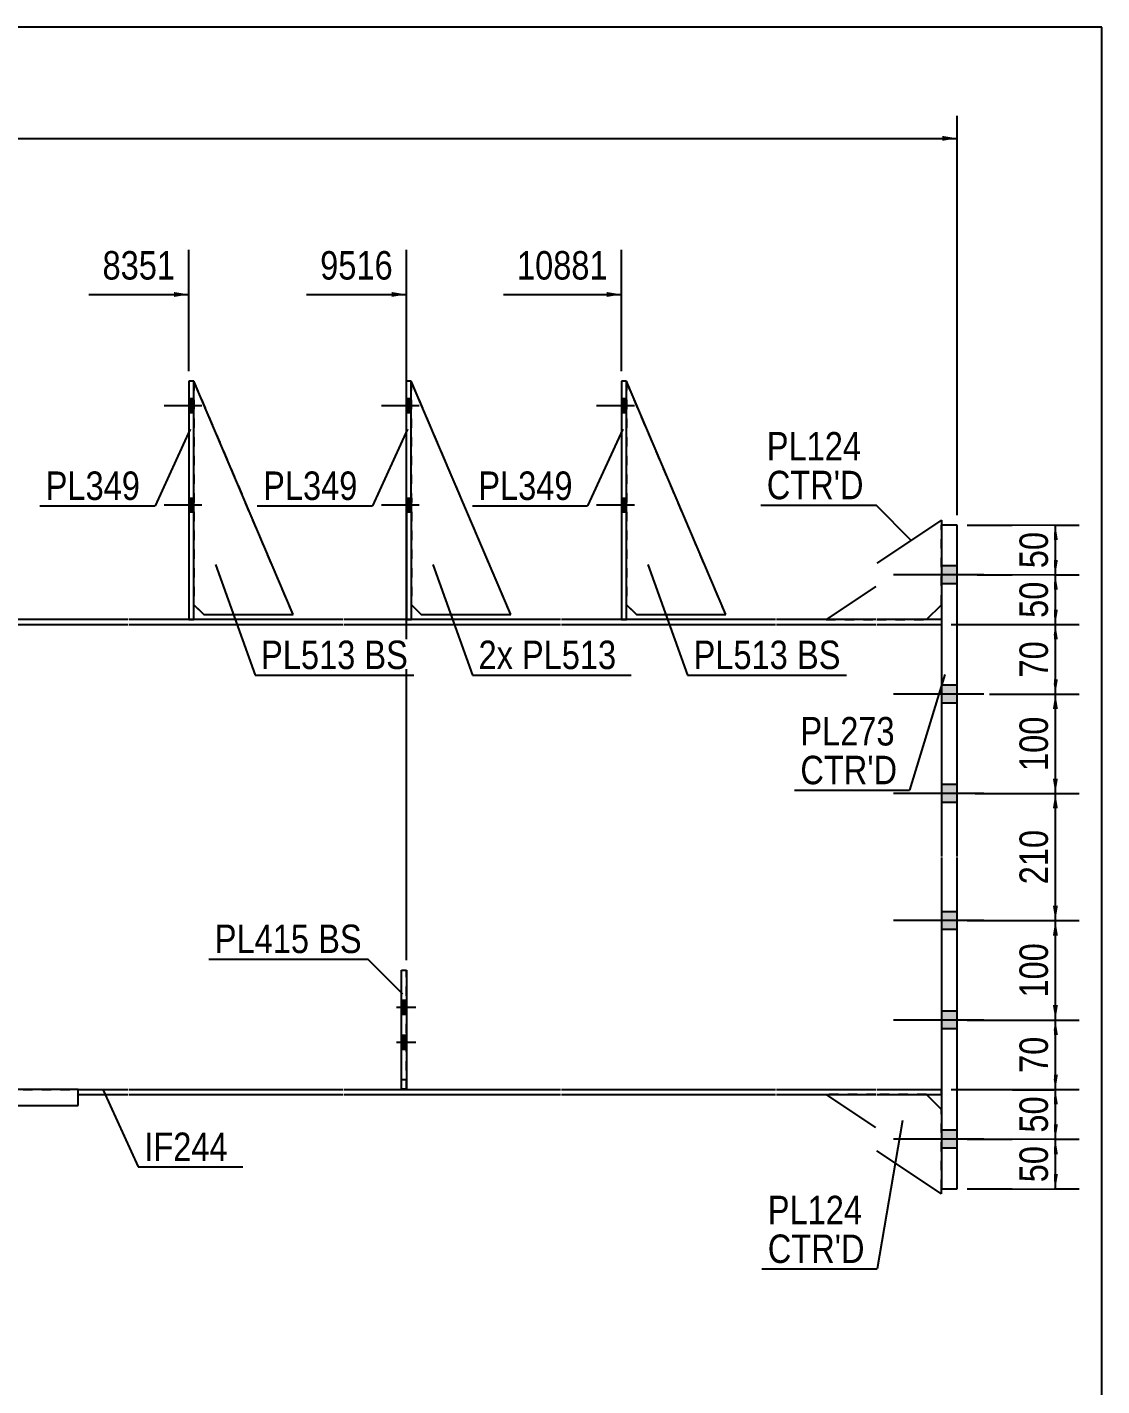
# Model space of a CAD drawing. Header units: millimetres. Extents: x -19 to 383, y -198 to 79.
# Drawn here: x 275 to 383.1, y -57.3 to 79.4 of the extents above; entities that cross this region are included whole.
import ezdxf

# ---------------------------------------------------------------- set-up
doc = ezdxf.new("R2010")
doc.units = ezdxf.units.MM
doc.linetypes.add('DXK_LINE_DOT1', pattern=[1.8814, 0.9407, -0.9407])
doc.linetypes.add('DXK_LINE_DOT2', pattern=[3.9198, 1.9599, -1.9599])
doc.styles.add('Arial Narrow', font='ARIALN.TTF', dxfattribs={"height": 0.2})

# ---------------------------------------------------------------- blocks, each defined once
blk = doc.blocks.new('Unknown-627303214-1210')
at = {"color": 5, "linetype": 'Continuous'}
for p, q in [((383.15, 79.42), (-16.85, 79.42)), ((383.15, -197.58), (383.15, 79.42))]:
    blk.add_line(p, q, dxfattribs=at)
blk = doc.blocks.new('Part-627303214-1604 - 1553')
at = {"color": 2, "linetype": 'Continuous'}
for p, q in [((191.45, 19.3), (191.45, -4.05)), ((191.45, -4.15), (191.45, -27.5))]:
    blk.add_line(p, q, dxfattribs=at)
at = {"color": 7, "linetype": 'DXK_LINE_DOT1'}
for p, q in [((191.45, 19.3), (196.45, 19.3)), ((196.55, 19.3), (206.55, 19.3)), ((206.65, 19.3), (228.44, 19.3)), ((228.54, 19.3), (249.99, 19.3)), ((250.09, 19.3), (285.09, 19.3)), ((285.19, 19.3), (306.75, 19.3)), ((306.85, 19.3), (328.64, 19.3)), ((328.74, 19.3), (350.29, 19.3)), ((350.39, 19.3), (360.39, 19.3)), ((360.49, 19.3), (366.99, 19.3)), ((366.99, 19.3), (366.99, -4.05)), ((366.99, -4.15), (366.99, -27.5)), ((191.45, -27.5), (196.45, -27.5)), ((196.55, -27.5), (206.55, -27.5)), ((206.65, -27.5), (228.44, -27.5)), ((228.54, -27.5), (249.99, -27.5)), ((250.09, -27.5), (285.09, -27.5)), ((285.19, -27.5), (306.75, -27.5)), ((306.85, -27.5), (328.64, -27.5)), ((328.74, -27.5), (350.29, -27.5)), ((350.39, -27.5), (360.39, -27.5)), ((360.49, -27.5), (366.99, -27.5))]:
    blk.add_line(p, q, dxfattribs=at)
blk = doc.blocks.new('Part-627303214-1807 - 1553')
at = {"color": 2, "linetype": 'Continuous'}
for p, q in [((313.63, 43.8), (313.13, 43.8)), ((313.13, 43.8), (313.14, 19.8)), ((313.64, 19.8), (313.63, 43.8)), ((313.14, 19.8), (313.64, 19.8))]:
    blk.add_line(p, q, dxfattribs=at)
blk = doc.blocks.new('Part-627303214-1728 - 1553')
at = {"color": 2, "linetype": 'Continuous'}
for p, q in [((368.59, 29.3), (366.99, 29.3)), ((366.99, 29.3), (366.99, -4.05)), ((368.59, -4.05), (368.59, 29.3)), ((366.99, -4.15), (366.99, -37.5)), ((368.59, -37.5), (368.59, -4.15)), ((366.99, -37.5), (368.59, -37.5))]:
    blk.add_line(p, q, dxfattribs=at)
blk = doc.blocks.new('Bolt-627303214-1973 - 1553')
at = {"color": 3, "linetype": 'DXK_LINE_DOT2'}
for p, q in [((313.15, -18.54), (312.65, -18.54)), ((314.1, -19.24), (310.8, -19.24)), ((313.15, -19.94), (312.65, -19.94)), ((314.1, -22.77), (310.8, -22.77)), ((313.15, -22.07), (312.65, -22.07)), ((313.15, -23.47), (312.65, -23.47))]:
    blk.add_line(p, q, dxfattribs=at)
blk = doc.blocks.new('Part-627303214-1653 - 1553')
at = {"color": 2, "linetype": 'Continuous'}
for p, q in [((280.09, -27.5), (285.09, -27.5)), ((280.09, -28), (285.09, -28)), ((285.19, -27.5), (306.75, -27.5)), ((285.19, -28), (306.75, -28)), ((306.85, -27.5), (328.64, -27.5)), ((306.85, -28), (328.64, -28)), ((328.74, -27.5), (350.29, -27.5)), ((328.74, -28), (350.29, -28)), ((350.39, -27.5), (360.39, -27.5)), ((350.39, -28), (360.39, -28)), ((360.49, -27.5), (366.99, -27.5)), ((360.49, -28), (366.99, -28))]:
    blk.add_line(p, q, dxfattribs=at)
at = {"color": 7, "linetype": 'DXK_LINE_DOT1'}
for p, q in [((280.09, -28), (280.09, -27.5)), ((366.99, -28), (366.99, -27.5))]:
    blk.add_line(p, q, dxfattribs=at)
blk = doc.blocks.new('Part-627303214-1675 - 1553')
at = {"color": 2, "linetype": 'Continuous'}
for p, q in [((201.55, 19.8), (201.55, 19.3)), ((206.55, 19.8), (201.55, 19.8)), ((201.55, 19.3), (206.55, 19.3)), ((212.94, 19.8), (206.65, 19.8)), ((206.65, 19.3), (228.44, 19.3)), ((228.44, 19.8), (213.44, 19.8)), ((234.49, 19.8), (228.54, 19.8)), ((228.54, 19.3), (249.99, 19.3)), ((249.99, 19.8), (234.99, 19.8)), ((285.09, 19.8), (250.09, 19.8)), ((250.09, 19.3), (285.09, 19.3)), ((291.25, 19.8), (285.19, 19.8)), ((285.19, 19.3), (306.75, 19.3)), ((306.75, 19.8), (291.75, 19.8)), ((313.14, 19.8), (306.85, 19.8)), ((306.85, 19.3), (328.64, 19.3)), ((328.64, 19.8), (313.64, 19.8)), ((334.79, 19.8), (328.74, 19.8)), ((328.74, 19.3), (350.29, 19.3)), ((350.29, 19.8), (335.29, 19.8)), ((360.39, 19.8), (350.39, 19.8)), ((350.39, 19.3), (360.39, 19.3)), ((366.99, 19.8), (360.49, 19.8)), ((360.49, 19.3), (366.99, 19.3))]:
    blk.add_line(p, q, dxfattribs=at)
at = {"color": 7, "linetype": 'DXK_LINE_DOT1'}
for p, q in [((213.44, 19.8), (212.94, 19.8)), ((234.99, 19.8), (234.49, 19.8)), ((291.75, 19.8), (291.25, 19.8)), ((313.64, 19.8), (313.14, 19.8)), ((335.29, 19.8), (334.79, 19.8)), ((366.99, 19.8), (366.99, 19.3))]:
    blk.add_line(p, q, dxfattribs=at)
blk = doc.blocks.new('Part-627303214-1851 - 1553')
at = {"color": 2, "linetype": 'Continuous'}
for p, q in [((312.65, -27.47), (312.64, -15.47)), ((312.64, -15.47), (313.14, -15.47)), ((313.14, -15.47), (313.15, -27.47)), ((313.15, -27.47), (312.65, -27.47))]:
    blk.add_line(p, q, dxfattribs=at)
blk = doc.blocks.new('Part-627303214-1757 - 1553')
at = {"color": 2, "linetype": 'Continuous'}
for p, q in [((366.99, 29.8), (360.49, 25.47)), ((366.99, 29.8), (366.99, 29.3)), ((360.39, 23.13), (355.39, 19.8)), ((365.49, 19.8), (366.99, 21.3))]:
    blk.add_line(p, q, dxfattribs=at)
at = {"color": 7, "linetype": 'DXK_LINE_DOT1'}
for p, q in [((366.99, 21.3), (366.99, 29.3)), ((355.39, 19.8), (360.39, 19.8)), ((360.49, 19.8), (365.49, 19.8))]:
    blk.add_line(p, q, dxfattribs=at)
blk = doc.blocks.new('Part-627303214-1829 - 1553')
at = {"color": 7, "linetype": 'DXK_LINE_DOT1'}
for p, q in [((312.65, -27.47), (312.64, -15.47)), ((312.64, -15.47), (313.14, -15.47)), ((313.15, -27.47), (313.14, -15.47)), ((312.65, -26.47), (313.15, -26.47)), ((313.15, -27.47), (312.65, -27.47))]:
    blk.add_line(p, q, dxfattribs=at)
blk = doc.blocks.new('Part-627303214-1762 - 1553')
at = {"color": 2, "linetype": 'Continuous'}
for p, q in [((360.39, -31.33), (355.39, -28)), ((366.99, -29.5), (365.49, -28)), ((366.99, -38), (360.49, -33.67)), ((366.99, -38), (366.99, -37.5))]:
    blk.add_line(p, q, dxfattribs=at)
at = {"color": 7, "linetype": 'DXK_LINE_DOT1'}
for p, q in [((360.39, -28), (355.39, -28)), ((365.49, -28), (360.49, -28)), ((366.99, -37.5), (366.99, -29.5))]:
    blk.add_line(p, q, dxfattribs=at)
blk = doc.blocks.new('Part-627303214-1925 - 1553')
at = {"color": 2, "linetype": 'Continuous'}
for p, q in [((280.09, -27.5), (255.09, -27.5)), ((255.09, -27.5), (255.09, -29.1)), ((280.09, -29.1), (280.09, -27.5)), ((255.09, -29.1), (280.09, -29.1))]:
    blk.add_line(p, q, dxfattribs=at)
blk = doc.blocks.new('Part-627303214-1797 - 1553')
at = {"color": 2, "linetype": 'Continuous'}
for p, q in [((291.74, 43.8), (291.24, 43.8)), ((291.24, 43.8), (291.25, 19.8)), ((291.75, 19.8), (291.74, 43.8)), ((291.25, 19.8), (291.75, 19.8))]:
    blk.add_line(p, q, dxfattribs=at)
blk = doc.blocks.new('Part-627303214-1802 - 1553')
at = {"color": 2, "linetype": 'Continuous'}
for p, q in [((335.29, 43.8), (334.79, 43.8)), ((334.79, 43.8), (334.79, 19.8)), ((335.29, 19.8), (335.29, 43.8)), ((334.79, 19.8), (335.29, 19.8))]:
    blk.add_line(p, q, dxfattribs=at)
blk = doc.blocks.new('Bolt-627303214-1965 - 1553')
at = {"linetype": 'Continuous'}
for points in [[(366.99, 25.2), (366.99, 23.4), (368.59, 23.4), (368.59, 25.2)], [(366.99, 25.2), (366.99, 23.4), (368.59, 23.4), (368.59, 25.2)], [(366.99, 13.2), (366.99, 11.4), (368.59, 11.4), (368.59, 13.2)], [(366.99, 13.2), (366.99, 11.4), (368.59, 11.4), (368.59, 13.2)], [(366.99, 3.2), (366.99, 1.4), (368.59, 1.4), (368.59, 3.2)], [(366.99, 3.2), (366.99, 1.4), (368.59, 1.4), (368.59, 3.2)], [(366.99, -9.6), (366.99, -11.4), (368.59, -11.4), (368.59, -9.6)], [(366.99, -9.6), (366.99, -11.4), (368.59, -11.4), (368.59, -9.6)], [(366.99, -19.6), (366.99, -21.4), (368.59, -21.4), (368.59, -19.6)], [(366.99, -19.6), (366.99, -21.4), (368.59, -21.4), (368.59, -19.6)], [(366.99, -31.6), (366.99, -33.4), (368.59, -33.4), (368.59, -31.6)], [(366.99, -31.6), (366.99, -33.4), (368.59, -33.4), (368.59, -31.6)]]:
    blk.add_hatch(color=3, dxfattribs=at).paths.add_polyline_path(points)
at = {"color": 3, "linetype": 'Continuous'}
for p, q in [((368.59, 25.2), (366.99, 25.2)), ((368.59, 25.2), (366.99, 25.2)), ((371.27, 24.3), (362.19, 24.3)), ((371.27, 24.3), (362.19, 24.3)), ((368.59, 23.4), (366.99, 23.4)), ((368.59, 23.4), (366.99, 23.4)), ((368.59, 13.2), (366.99, 13.2)), ((368.59, 13.2), (366.99, 13.2)), ((371.27, 12.3), (362.19, 12.3)), ((371.27, 12.3), (362.19, 12.3)), ((368.59, 11.4), (366.99, 11.4)), ((368.59, 11.4), (366.99, 11.4)), ((368.59, 3.2), (366.99, 3.2)), ((368.59, 3.2), (366.99, 3.2)), ((371.27, 2.3), (362.19, 2.3)), ((371.27, 2.3), (362.19, 2.3)), ((368.59, 1.4), (366.99, 1.4)), ((368.59, 1.4), (366.99, 1.4)), ((371.27, -10.5), (362.19, -10.5)), ((371.27, -10.5), (362.19, -10.5)), ((368.59, -9.6), (366.99, -9.6)), ((368.59, -9.6), (366.99, -9.6)), ((368.59, -11.4), (366.99, -11.4)), ((368.59, -11.4), (366.99, -11.4)), ((371.27, -20.5), (362.19, -20.5)), ((371.27, -20.5), (362.19, -20.5)), ((368.59, -19.6), (366.99, -19.6)), ((368.59, -19.6), (366.99, -19.6)), ((368.59, -21.4), (366.99, -21.4)), ((368.59, -21.4), (366.99, -21.4)), ((371.27, -32.5), (362.19, -32.5)), ((371.27, -32.5), (362.19, -32.5)), ((368.59, -31.6), (366.99, -31.6)), ((368.59, -31.6), (366.99, -31.6)), ((368.59, -33.4), (366.99, -33.4)), ((368.59, -33.4), (366.99, -33.4))]:
    blk.add_line(p, q, dxfattribs=at)
blk = doc.blocks.new('Bolt-627303214-1970 - 1553')
at = {"linetype": 'Continuous'}
for points in [[(291.74, 40.6), (291.74, 42), (291.24, 42), (291.24, 40.6)], [(291.74, 40.6), (291.74, 42), (291.24, 42), (291.24, 40.6)], [(291.74, 40.6), (291.74, 42), (291.24, 42), (291.24, 40.6)], [(291.74, 30.6), (291.74, 32), (291.24, 32), (291.24, 30.6)], [(291.74, 30.6), (291.74, 32), (291.24, 32), (291.24, 30.6)], [(291.74, 30.6), (291.74, 32), (291.24, 32), (291.24, 30.6)]]:
    blk.add_hatch(color=3, dxfattribs=at).paths.add_polyline_path(points)
at = {"color": 3, "linetype": 'Continuous'}
for p, q in [((292.54, 41.3), (288.74, 41.3)), ((292.54, 41.3), (288.74, 41.3)), ((292.54, 41.3), (288.74, 41.3)), ((291.74, 42), (291.24, 42)), ((291.74, 42), (291.24, 42)), ((291.74, 42), (291.24, 42)), ((291.74, 40.6), (291.24, 40.6)), ((291.74, 40.6), (291.24, 40.6)), ((291.74, 40.6), (291.24, 40.6)), ((291.74, 32), (291.24, 32)), ((291.74, 32), (291.24, 32)), ((291.74, 32), (291.24, 32)), ((292.54, 31.3), (288.74, 31.3)), ((292.54, 31.3), (288.74, 31.3)), ((292.54, 31.3), (288.74, 31.3)), ((291.74, 30.6), (291.24, 30.6)), ((291.74, 30.6), (291.24, 30.6)), ((291.74, 30.6), (291.24, 30.6))]:
    blk.add_line(p, q, dxfattribs=at)
blk = doc.blocks.new('Bolt-627303214-1971 - 1553')
at = {"linetype": 'Continuous'}
for points in [[(335.29, 40.6), (335.29, 42), (334.79, 42), (334.79, 40.6)], [(335.29, 40.6), (335.29, 42), (334.79, 42), (334.79, 40.6)], [(335.29, 40.6), (335.29, 42), (334.79, 42), (334.79, 40.6)], [(335.29, 30.6), (335.29, 32), (334.79, 32), (334.79, 30.6)], [(335.29, 30.6), (335.29, 32), (334.79, 32), (334.79, 30.6)], [(335.29, 30.6), (335.29, 32), (334.79, 32), (334.79, 30.6)]]:
    blk.add_hatch(color=3, dxfattribs=at).paths.add_polyline_path(points)
at = {"color": 3, "linetype": 'Continuous'}
for p, q in [((336.09, 41.3), (332.29, 41.3)), ((336.09, 41.3), (332.29, 41.3)), ((336.09, 41.3), (332.29, 41.3)), ((335.29, 42), (334.79, 42)), ((335.29, 42), (334.79, 42)), ((335.29, 42), (334.79, 42)), ((335.29, 40.6), (334.79, 40.6)), ((335.29, 40.6), (334.79, 40.6)), ((335.29, 40.6), (334.79, 40.6)), ((335.29, 32), (334.79, 32)), ((335.29, 32), (334.79, 32)), ((335.29, 32), (334.79, 32)), ((336.09, 31.3), (332.29, 31.3)), ((336.09, 31.3), (332.29, 31.3)), ((336.09, 31.3), (332.29, 31.3)), ((335.29, 30.6), (334.79, 30.6)), ((335.29, 30.6), (334.79, 30.6)), ((335.29, 30.6), (334.79, 30.6))]:
    blk.add_line(p, q, dxfattribs=at)
blk = doc.blocks.new('Bolt-627303214-1972 - 1553')
at = {"linetype": 'Continuous'}
for points in [[(313.63, 40.6), (313.63, 42), (313.13, 42), (313.13, 40.6)], [(313.63, 40.6), (313.63, 42), (313.13, 42), (313.13, 40.6)], [(313.63, 40.6), (313.63, 42), (313.13, 42), (313.13, 40.6)], [(313.64, 30.6), (313.64, 32), (313.14, 32), (313.14, 30.6)], [(313.64, 30.6), (313.64, 32), (313.14, 32), (313.14, 30.6)], [(313.64, 30.6), (313.64, 32), (313.14, 32), (313.14, 30.6)]]:
    blk.add_hatch(color=3, dxfattribs=at).paths.add_polyline_path(points)
at = {"color": 3, "linetype": 'Continuous'}
for p, q in [((314.43, 41.3), (310.63, 41.3)), ((314.43, 41.3), (310.63, 41.3)), ((314.43, 41.3), (310.63, 41.3)), ((313.63, 42), (313.13, 42)), ((313.63, 42), (313.13, 42)), ((313.63, 42), (313.13, 42)), ((313.63, 40.6), (313.13, 40.6)), ((313.63, 40.6), (313.13, 40.6)), ((313.63, 40.6), (313.13, 40.6)), ((313.64, 32), (313.14, 32)), ((313.64, 32), (313.14, 32)), ((313.64, 32), (313.14, 32)), ((314.44, 31.3), (310.64, 31.3)), ((314.44, 31.3), (310.64, 31.3)), ((314.44, 31.3), (310.64, 31.3)), ((313.64, 30.6), (313.14, 30.6)), ((313.64, 30.6), (313.14, 30.6)), ((313.64, 30.6), (313.14, 30.6))]:
    blk.add_line(p, q, dxfattribs=at)
blk = doc.blocks.new('Bolt-627303214-1974 - 1553')
at = {"linetype": 'Continuous'}
for points in [[(313.15, -19.94), (313.15, -18.54), (312.65, -18.54), (312.65, -19.94)], [(313.15, -23.47), (313.15, -22.07), (312.65, -22.07), (312.65, -23.47)]]:
    blk.add_hatch(color=3, dxfattribs=at).paths.add_polyline_path(points)
at = {"color": 3, "linetype": 'Continuous'}
for p, q in [((313.15, -18.54), (312.65, -18.54)), ((313.95, -19.24), (312.65, -19.24)), ((313.15, -19.94), (312.65, -19.94)), ((313.15, -22.07), (312.65, -22.07)), ((313.95, -22.77), (312.65, -22.77)), ((313.15, -23.47), (312.65, -23.47))]:
    blk.add_line(p, q, dxfattribs=at)
blk = doc.blocks.new('Part-627303214-2614 - 1553')
at = {"color": 7, "linetype": 'DXK_LINE_DOT1'}
for p, q in [((313.63, 43.8), (313.64, 21.3)), ((323.64, 20.3), (313.63, 43.8)), ((313.64, 21.3), (314.64, 20.3)), ((314.64, 20.3), (323.64, 20.3))]:
    blk.add_line(p, q, dxfattribs=at)
blk = doc.blocks.new('Part-627303214-2617 - 1553')
at = {"color": 7, "linetype": 'DXK_LINE_DOT1'}
for p, q in [((335.29, 43.8), (335.29, 21.3)), ((345.29, 20.3), (335.29, 43.8)), ((335.29, 21.3), (336.29, 20.3)), ((336.29, 20.3), (345.29, 20.3))]:
    blk.add_line(p, q, dxfattribs=at)
blk = doc.blocks.new('Part-627303214-2618 - 1553')
at = {"color": 7, "linetype": 'DXK_LINE_DOT1'}
for p, q in [((291.74, 43.8), (291.74, 21.3)), ((301.75, 20.3), (291.74, 43.8)), ((291.74, 21.3), (292.75, 20.3)), ((292.75, 20.3), (301.75, 20.3))]:
    blk.add_line(p, q, dxfattribs=at)
blk = doc.blocks.new('Part-627303214-2623 - 1553')
at = {"color": 2, "linetype": 'Continuous'}
for p, q in [((323.64, 20.3), (313.63, 43.8)), ((313.64, 21.3), (314.64, 20.3)), ((314.64, 20.3), (323.64, 20.3))]:
    blk.add_line(p, q, dxfattribs=at)
at = {"color": 7, "linetype": 'DXK_LINE_DOT1'}
blk.add_line((313.64, 21.3), (313.64, 21.3), dxfattribs=at)
blk = doc.blocks.new('Part-627303214-2625 - 1553')
at = {"color": 2, "linetype": 'Continuous'}
for p, q in [((345.29, 20.3), (335.29, 43.8)), ((335.29, 21.3), (336.29, 20.3)), ((336.29, 20.3), (345.29, 20.3))]:
    blk.add_line(p, q, dxfattribs=at)
blk = doc.blocks.new('Part-627303214-2626 - 1553')
at = {"color": 2, "linetype": 'Continuous'}
for p, q in [((301.75, 20.3), (291.74, 43.8)), ((291.74, 21.3), (292.75, 20.3)), ((292.75, 20.3), (301.75, 20.3))]:
    blk.add_line(p, q, dxfattribs=at)
blk = doc.blocks.new('StraightDimension-627303214-6238 - 1553')
at = {"linetype": 'Continuous'}
for points in [[(378.22, -29), (378.47, -27.5), (378.72, -29)], [(378.72, -31), (378.47, -32.5), (378.22, -31)]]:
    blk.add_hatch(color=7, dxfattribs=at).paths.add_polyline_path(points)
at = {"color": 7, "linetype": 'Continuous'}
for p, q in [((367.99, -27.5), (380.87, -27.5)), ((378.47, -32.5), (378.47, -27.5)), ((369.59, -32.5), (380.87, -32.5))]:
    blk.add_line(p, q, dxfattribs=at)
at = {"color": 0}
blk.add_wipeout([(378.32, -27.57), (374.12, -27.57), (374.12, -32.43), (378.32, -32.43)], dxfattribs=at)
at = {"color": 3, "style": 'Arial Narrow'}
blk.add_text('50', height=2.863, rotation=90.0002, dxfattribs=at).set_placement((377.72, -31.83))
blk = doc.blocks.new('StraightDimension-627303214-11070 - 1553')
at = {"linetype": 'Continuous'}
blk.add_hatch(color=7, dxfattribs=at).paths.add_polyline_path([(289.74, 52.77), (291.24, 52.52), (289.74, 52.27)])
at = {"color": 7, "linetype": 'Continuous'}
for p, q in [((291.24, 44.8), (291.24, 57.02)), ((281.18, 52.52), (291.24, 52.52))]:
    blk.add_line(p, q, dxfattribs=at)
at = {"color": 0}
blk.add_wipeout([(290.47, 53.42), (290.47, 57.62), (281.95, 57.62), (281.95, 53.42)], dxfattribs=at)
at = {"color": 3, "style": 'Arial Narrow'}
blk.add_text('8351', height=2.863, dxfattribs=at).set_placement((282.55, 54.02))
blk = doc.blocks.new('StraightDimension-627303214-2237 - 1553')
at = {"linetype": 'Continuous'}
blk.add_hatch(color=7, dxfattribs=at).paths.add_polyline_path([(367.09, 68.48), (368.59, 68.23), (367.09, 67.98)])
at = {"color": 7, "linetype": 'Continuous'}
for p, q in [((368.59, 30.3), (368.59, 70.48)), ((-1.6, 68.23), (368.59, 68.23))]:
    blk.add_line(p, q, dxfattribs=at)
blk = doc.blocks.new('StraightDimension-627303214-6231 - 1553')
at = {"linetype": 'Continuous'}
for points in [[(378.22, 27.8), (378.47, 29.3), (378.72, 27.8)], [(378.72, 25.8), (378.47, 24.3), (378.22, 25.8)]]:
    blk.add_hatch(color=7, dxfattribs=at).paths.add_polyline_path(points)
at = {"color": 7, "linetype": 'Continuous'}
for p, q in [((369.59, 29.3), (380.87, 29.3)), ((378.47, 24.3), (378.47, 29.3)), ((370.58, 24.3), (380.87, 24.3))]:
    blk.add_line(p, q, dxfattribs=at)
at = {"color": 0}
blk.add_wipeout([(378.32, 29.23), (374.12, 29.23), (374.12, 24.37), (378.32, 24.37)], dxfattribs=at)
at = {"color": 3, "style": 'Arial Narrow'}
blk.add_text('50', height=2.863, rotation=90.0002, dxfattribs=at).set_placement((377.72, 24.97))
blk = doc.blocks.new('StraightDimension-627303214-6232 - 1553')
at = {"linetype": 'Continuous'}
for points in [[(378.22, 22.8), (378.47, 24.3), (378.72, 22.8)], [(378.72, 20.8), (378.47, 19.3), (378.22, 20.8)]]:
    blk.add_hatch(color=7, dxfattribs=at).paths.add_polyline_path(points)
at = {"color": 7, "linetype": 'Continuous'}
for p, q in [((370.58, 24.3), (380.87, 24.3)), ((378.47, 19.3), (378.47, 24.3)), ((367.99, 19.3), (380.87, 19.3))]:
    blk.add_line(p, q, dxfattribs=at)
at = {"color": 0}
blk.add_wipeout([(378.32, 24.23), (374.12, 24.23), (374.12, 19.37), (378.32, 19.37)], dxfattribs=at)
at = {"color": 3, "style": 'Arial Narrow'}
blk.add_text('50', height=2.863, rotation=90.0002, dxfattribs=at).set_placement((377.72, 19.97))
blk = doc.blocks.new('StraightDimension-627303214-6233 - 1553')
at = {"linetype": 'Continuous'}
for points in [[(378.22, 17.8), (378.47, 19.3), (378.72, 17.8)], [(378.72, 13.8), (378.47, 12.3), (378.22, 13.8)]]:
    blk.add_hatch(color=7, dxfattribs=at).paths.add_polyline_path(points)
at = {"color": 7, "linetype": 'Continuous'}
for p, q in [((367.99, 19.3), (380.87, 19.3)), ((378.47, 12.3), (378.47, 19.3)), ((371.83, 12.3), (380.87, 12.3))]:
    blk.add_line(p, q, dxfattribs=at)
at = {"color": 0}
blk.add_wipeout([(378.32, 18.23), (374.12, 18.23), (374.12, 13.37), (378.32, 13.37)], dxfattribs=at)
at = {"color": 3, "style": 'Arial Narrow'}
blk.add_text('70', height=2.863, rotation=90.0002, dxfattribs=at).set_placement((377.72, 13.97))
blk = doc.blocks.new('StraightDimension-627303214-6234 - 1553')
at = {"linetype": 'Continuous'}
for points in [[(378.22, 10.8), (378.47, 12.3), (378.72, 10.8)], [(378.72, 3.8), (378.47, 2.3), (378.22, 3.8)]]:
    blk.add_hatch(color=7, dxfattribs=at).paths.add_polyline_path(points)
at = {"color": 7, "linetype": 'Continuous'}
for p, q in [((371.83, 12.3), (380.87, 12.3)), ((378.47, 2.3), (378.47, 12.3)), ((370.38, 2.3), (380.87, 2.3))]:
    blk.add_line(p, q, dxfattribs=at)
at = {"color": 0}
blk.add_wipeout([(378.32, 10.64), (374.12, 10.64), (374.12, 3.96), (378.32, 3.96)], dxfattribs=at)
at = {"color": 3, "style": 'Arial Narrow'}
blk.add_text('100', height=2.863, rotation=90.0002, dxfattribs=at).set_placement((377.72, 4.56))
blk = doc.blocks.new('StraightDimension-627303214-6235 - 1553')
at = {"linetype": 'Continuous'}
for points in [[(378.22, 0.8), (378.47, 2.3), (378.72, 0.8)], [(378.72, -9), (378.47, -10.5), (378.22, -9)]]:
    blk.add_hatch(color=7, dxfattribs=at).paths.add_polyline_path(points)
at = {"color": 7, "linetype": 'Continuous'}
for p, q in [((370.38, 2.3), (380.87, 2.3)), ((378.47, -10.5), (378.47, 2.3)), ((369.59, -10.5), (380.87, -10.5))]:
    blk.add_line(p, q, dxfattribs=at)
at = {"color": 0}
blk.add_wipeout([(378.32, -0.76), (374.12, -0.76), (374.12, -7.44), (378.32, -7.44)], dxfattribs=at)
at = {"color": 3, "style": 'Arial Narrow'}
blk.add_text('210', height=2.863, rotation=90.0002, dxfattribs=at).set_placement((377.72, -6.84))
blk = doc.blocks.new('StraightDimension-627303214-6236 - 1553')
at = {"linetype": 'Continuous'}
for points in [[(378.22, -12), (378.47, -10.5), (378.72, -12)], [(378.72, -19), (378.47, -20.5), (378.22, -19)]]:
    blk.add_hatch(color=7, dxfattribs=at).paths.add_polyline_path(points)
at = {"color": 7, "linetype": 'Continuous'}
for p, q in [((369.59, -10.5), (380.87, -10.5)), ((378.47, -20.5), (378.47, -10.5)), ((369.59, -20.5), (380.87, -20.5))]:
    blk.add_line(p, q, dxfattribs=at)
at = {"color": 0}
blk.add_wipeout([(378.32, -12.16), (374.12, -12.16), (374.12, -18.84), (378.32, -18.84)], dxfattribs=at)
at = {"color": 3, "style": 'Arial Narrow'}
blk.add_text('100', height=2.863, rotation=90.0002, dxfattribs=at).set_placement((377.72, -18.24))
blk = doc.blocks.new('StraightDimension-627303214-6237 - 1553')
at = {"linetype": 'Continuous'}
for points in [[(378.22, -22), (378.47, -20.5), (378.72, -22)], [(378.72, -26), (378.47, -27.5), (378.22, -26)]]:
    blk.add_hatch(color=7, dxfattribs=at).paths.add_polyline_path(points)
at = {"color": 7, "linetype": 'Continuous'}
for p, q in [((369.59, -20.5), (380.87, -20.5)), ((378.47, -27.5), (378.47, -20.5)), ((367.99, -27.5), (380.87, -27.5))]:
    blk.add_line(p, q, dxfattribs=at)
at = {"color": 0}
blk.add_wipeout([(378.32, -21.57), (374.12, -21.57), (374.12, -26.43), (378.32, -26.43)], dxfattribs=at)
at = {"color": 3, "style": 'Arial Narrow'}
blk.add_text('70', height=2.863, rotation=90.0002, dxfattribs=at).set_placement((377.72, -25.83))
blk = doc.blocks.new('StraightDimension-627303214-6239 - 1553')
at = {"linetype": 'Continuous'}
for points in [[(378.22, -34), (378.47, -32.5), (378.72, -34)], [(378.72, -36), (378.47, -37.5), (378.22, -36)]]:
    blk.add_hatch(color=7, dxfattribs=at).paths.add_polyline_path(points)
at = {"color": 7, "linetype": 'Continuous'}
for p, q in [((369.59, -32.5), (380.87, -32.5)), ((378.47, -37.5), (378.47, -32.5)), ((369.59, -37.5), (380.87, -37.5))]:
    blk.add_line(p, q, dxfattribs=at)
at = {"color": 0}
blk.add_wipeout([(378.32, -32.57), (374.12, -32.57), (374.12, -37.43), (378.32, -37.43)], dxfattribs=at)
at = {"color": 3, "style": 'Arial Narrow'}
blk.add_text('50', height=2.863, rotation=90.0002, dxfattribs=at).set_placement((377.72, -36.83))
blk = doc.blocks.new('StraightDimension-627303214-11068 - 1553')
at = {"linetype": 'Continuous'}
blk.add_hatch(color=7, dxfattribs=at).paths.add_polyline_path([(333.29, 52.77), (334.79, 52.52), (333.29, 52.27)])
at = {"color": 7, "linetype": 'Continuous'}
for p, q in [((334.79, 44.8), (334.79, 57.02)), ((322.9, 52.52), (334.79, 52.52))]:
    blk.add_line(p, q, dxfattribs=at)
at = {"color": 0}
blk.add_wipeout([(334.01, 53.42), (334.01, 57.62), (323.67, 57.62), (323.67, 53.42)], dxfattribs=at)
at = {"color": 3, "style": 'Arial Narrow'}
blk.add_text('10881', height=2.863, dxfattribs=at).set_placement((324.27, 54.02))
blk = doc.blocks.new('StraightDimension-627303214-11069 - 1553')
at = {"linetype": 'Continuous'}
blk.add_hatch(color=7, dxfattribs=at).paths.add_polyline_path([(311.64, 52.77), (313.14, 52.52), (311.64, 52.27)])
at = {"color": 7, "linetype": 'Continuous'}
for p, q in [((313.14, -14.47), (313.14, 57.02)), ((303.08, 52.52), (313.14, 52.52))]:
    blk.add_line(p, q, dxfattribs=at)
at = {"color": 0}
blk.add_wipeout([(312.37, 53.42), (312.37, 57.62), (303.86, 57.62), (303.86, 53.42)], dxfattribs=at)
at = {"color": 3, "style": 'Arial Narrow'}
blk.add_text('9516', height=2.863, dxfattribs=at).set_placement((304.46, 54.02))
blk = doc.blocks.new('MarkSet-627303214-2911 - 1553')
at = {"color": 0}
for points in [[(323.87, 14.82), (323.87, 17.82), (320.4, 17.82), (320.4, 14.82)], [(334.27, 14.82), (334.27, 17.82), (324.77, 17.82), (324.77, 14.82)]]:
    blk.add_wipeout(points, dxfattribs=at)
for points in [[(323.87, 14.82), (323.87, 17.82), (320.4, 17.82), (320.4, 14.82)], [(334.27, 14.82), (334.27, 17.82), (324.77, 17.82), (324.77, 14.82)]]:
    blk.add_wipeout(points, dxfattribs=at)
at = {"color": 7, "linetype": 'Continuous'}
for p, q in [((315.8, 25.35), (319.8, 14.22)), ((319.8, 14.22), (335.77, 14.22))]:
    blk.add_line(p, q, dxfattribs=at)
at = {"color": 3, "style": 'Arial Narrow'}
for s, p in [('2x', (320.4, 14.82)), ('PL513', (324.77, 14.82))]:
    blk.add_text(s, height=2.863, dxfattribs=at).set_placement(p)
blk = doc.blocks.new('Mark-627303214-1649 - 1553')
at = {"color": 0}
blk.add_wipeout([(295.16, -34.69), (295.16, -31.69), (286.75, -31.69), (286.75, -34.69)], dxfattribs=at)
blk.add_wipeout([(295.16, -34.69), (295.16, -31.69), (286.75, -31.69), (286.75, -34.69)], dxfattribs=at)
at = {"color": 7, "linetype": 'Continuous'}
for p, q in [((282.62, -27.55), (286.15, -35.29)), ((286.15, -35.29), (296.66, -35.29))]:
    blk.add_line(p, q, dxfattribs=at)
at = {"color": 3, "style": 'Arial Narrow'}
blk.add_text('IF244', height=2.863, dxfattribs=at).set_placement((286.75, -34.69))
blk = doc.blocks.new('Mark-627303214-1724 - 1553')
at = {"color": 7, "linetype": 'Continuous'}
blk.add_line((367.34, 14.27), (363.8, 2.63), dxfattribs=at)
at = {"color": 0}
for points in [[(362.3, 7.13), (362.3, 10.13), (352.8, 10.13), (352.8, 7.13)], [(362.56, 3.23), (362.56, 6.23), (352.8, 6.23), (352.8, 3.23)]]:
    blk.add_wipeout(points, dxfattribs=at)
for points in [[(362.3, 7.13), (362.3, 10.13), (352.8, 10.13), (352.8, 7.13)], [(362.56, 3.23), (362.56, 6.23), (352.8, 6.23), (352.8, 3.23)]]:
    blk.add_wipeout(points, dxfattribs=at)
at = {"color": 7, "linetype": 'Continuous'}
blk.add_line((352.2, 2.63), (363.8, 2.63), dxfattribs=at)
at = {"color": 3, "style": 'Arial Narrow'}
blk.add_text('PL273', height=2.863, dxfattribs=at).set_placement((352.8, 7.13))
at = {"color": 1, "style": 'Arial Narrow'}
blk.add_text("CTR'D", height=2.863, dxfattribs=at).set_placement((352.8, 3.23))
blk = doc.blocks.new('Mark-627303214-1753 - 1553')
at = {"color": 7, "linetype": 'Continuous'}
blk.add_line((363.96, 27.77), (360.43, 31.31), dxfattribs=at)
at = {"color": 0}
for points in [[(358.93, 35.81), (358.93, 38.81), (349.42, 38.81), (349.42, 35.81)], [(359.18, 31.91), (359.18, 34.91), (349.42, 34.91), (349.42, 31.91)]]:
    blk.add_wipeout(points, dxfattribs=at)
for points in [[(358.93, 35.81), (358.93, 38.81), (349.42, 38.81), (349.42, 35.81)], [(359.18, 31.91), (359.18, 34.91), (349.42, 34.91), (349.42, 31.91)]]:
    blk.add_wipeout(points, dxfattribs=at)
at = {"color": 7, "linetype": 'Continuous'}
blk.add_line((348.82, 31.31), (360.43, 31.31), dxfattribs=at)
at = {"color": 3, "style": 'Arial Narrow'}
blk.add_text('PL124', height=2.863, dxfattribs=at).set_placement((349.42, 35.81))
at = {"color": 1, "style": 'Arial Narrow'}
blk.add_text("CTR'D", height=2.863, dxfattribs=at).set_placement((349.42, 31.91))
blk = doc.blocks.new('Mark-627303214-1758 - 1553')
at = {"color": 7, "linetype": 'Continuous'}
blk.add_line((363.08, -30.62), (360.53, -45.55), dxfattribs=at)
at = {"color": 0}
for points in [[(359.03, -41.05), (359.03, -38.05), (349.52, -38.05), (349.52, -41.05)], [(359.28, -44.95), (359.28, -41.95), (349.52, -41.95), (349.52, -44.95)]]:
    blk.add_wipeout(points, dxfattribs=at)
for points in [[(359.03, -41.05), (359.03, -38.05), (349.52, -38.05), (349.52, -41.05)], [(359.28, -44.95), (359.28, -41.95), (349.52, -41.95), (349.52, -44.95)]]:
    blk.add_wipeout(points, dxfattribs=at)
at = {"color": 7, "linetype": 'Continuous'}
blk.add_line((348.92, -45.55), (360.53, -45.55), dxfattribs=at)
at = {"color": 3, "style": 'Arial Narrow'}
blk.add_text('PL124', height=2.863, dxfattribs=at).set_placement((349.52, -41.05))
at = {"color": 1, "style": 'Arial Narrow'}
blk.add_text("CTR'D", height=2.863, dxfattribs=at).set_placement((349.52, -44.95))
blk = doc.blocks.new('Mark-627303214-1793 - 1553')
at = {"color": 7, "linetype": 'Continuous'}
blk.add_line((291.37, 38.97), (287.84, 31.24), dxfattribs=at)
at = {"color": 0}
blk.add_wipeout([(286.34, 31.84), (286.34, 34.84), (276.83, 34.84), (276.83, 31.84)], dxfattribs=at)
blk.add_wipeout([(286.34, 31.84), (286.34, 34.84), (276.83, 34.84), (276.83, 31.84)], dxfattribs=at)
at = {"color": 7, "linetype": 'Continuous'}
blk.add_line((276.23, 31.24), (287.84, 31.24), dxfattribs=at)
at = {"color": 3, "style": 'Arial Narrow'}
blk.add_text('PL349', height=2.863, dxfattribs=at).set_placement((276.83, 31.84))
blk = doc.blocks.new('Mark-627303214-1798 - 1553')
at = {"color": 7, "linetype": 'Continuous'}
blk.add_line((334.92, 38.97), (331.38, 31.24), dxfattribs=at)
at = {"color": 0}
blk.add_wipeout([(329.88, 31.84), (329.88, 34.84), (320.38, 34.84), (320.38, 31.84)], dxfattribs=at)
blk.add_wipeout([(329.88, 31.84), (329.88, 34.84), (320.38, 34.84), (320.38, 31.84)], dxfattribs=at)
at = {"color": 7, "linetype": 'Continuous'}
blk.add_line((319.78, 31.24), (331.38, 31.24), dxfattribs=at)
at = {"color": 3, "style": 'Arial Narrow'}
blk.add_text('PL349', height=2.863, dxfattribs=at).set_placement((320.38, 31.84))
blk = doc.blocks.new('Mark-627303214-1803 - 1553')
at = {"color": 7, "linetype": 'Continuous'}
blk.add_line((313.26, 38.97), (309.73, 31.24), dxfattribs=at)
at = {"color": 0}
blk.add_wipeout([(308.23, 31.84), (308.23, 34.84), (298.72, 34.84), (298.72, 31.84)], dxfattribs=at)
blk.add_wipeout([(308.23, 31.84), (308.23, 34.84), (298.72, 34.84), (298.72, 31.84)], dxfattribs=at)
at = {"color": 7, "linetype": 'Continuous'}
blk.add_line((298.12, 31.24), (309.73, 31.24), dxfattribs=at)
at = {"color": 3, "style": 'Arial Narrow'}
blk.add_text('PL349', height=2.863, dxfattribs=at).set_placement((298.72, 31.84))
blk = doc.blocks.new('MarkSet-627303214-2863 - 1553')
at = {"color": 0}
for points in [[(351.56, 14.82), (351.56, 17.82), (342.05, 17.82), (342.05, 14.82)], [(356.84, 14.82), (356.84, 17.82), (352.46, 17.82), (352.46, 14.82)]]:
    blk.add_wipeout(points, dxfattribs=at)
for points in [[(351.56, 14.82), (351.56, 17.82), (342.05, 17.82), (342.05, 14.82)], [(356.84, 14.82), (356.84, 17.82), (352.46, 17.82), (352.46, 14.82)]]:
    blk.add_wipeout(points, dxfattribs=at)
at = {"color": 7, "linetype": 'Continuous'}
for p, q in [((337.45, 25.35), (341.45, 14.22)), ((341.45, 14.22), (357.44, 14.22))]:
    blk.add_line(p, q, dxfattribs=at)
at = {"color": 3, "style": 'Arial Narrow'}
for s, p in [('PL513', (342.05, 14.82)), ('BS', (352.46, 14.82))]:
    blk.add_text(s, height=2.863, dxfattribs=at).set_placement(p)
blk = doc.blocks.new('MarkSet-627303214-2458 - 1553')
at = {"color": 0}
for points in [[(303.36, -13.76), (303.36, -10.76), (293.85, -10.76), (293.85, -13.76)], [(308.64, -13.76), (308.64, -10.76), (304.26, -10.76), (304.26, -13.76)]]:
    blk.add_wipeout(points, dxfattribs=at)
for points in [[(303.36, -13.76), (303.36, -10.76), (293.85, -10.76), (293.85, -13.76)], [(308.64, -13.76), (308.64, -10.76), (304.26, -10.76), (304.26, -13.76)]]:
    blk.add_wipeout(points, dxfattribs=at)
at = {"color": 7, "linetype": 'Continuous'}
for p in [(293.25, -14.36), (312.77, -17.9)]:
    blk.add_line(p, (309.24, -14.36), dxfattribs=at)
at = {"color": 3, "style": 'Arial Narrow'}
for s, p in [('PL415', (293.85, -13.76)), ('BS', (304.26, -13.76))]:
    blk.add_text(s, height=2.863, dxfattribs=at).set_placement(p)
blk = doc.blocks.new('MarkSet-627303214-2871 - 1553')
at = {"color": 0}
for points in [[(308.01, 14.82), (308.01, 17.82), (298.51, 17.82), (298.51, 14.82)], [(313.29, 14.82), (313.29, 17.82), (308.91, 17.82), (308.91, 14.82)]]:
    blk.add_wipeout(points, dxfattribs=at)
for points in [[(308.01, 14.82), (308.01, 17.82), (298.51, 17.82), (298.51, 14.82)], [(313.29, 14.82), (313.29, 17.82), (308.91, 17.82), (308.91, 14.82)]]:
    blk.add_wipeout(points, dxfattribs=at)
at = {"color": 7, "linetype": 'Continuous'}
for p, q in [((293.91, 25.35), (297.91, 14.22)), ((297.91, 14.22), (313.89, 14.22))]:
    blk.add_line(p, q, dxfattribs=at)
at = {"color": 3, "style": 'Arial Narrow'}
for s, p in [('PL513', (298.51, 14.82)), ('BS', (308.91, 14.82))]:
    blk.add_text(s, height=2.863, dxfattribs=at).set_placement(p)

msp = doc.modelspace()

# ---------------------------------------------------------------- block references
for name in ['Unknown-627303214-1210', 'Part-627303214-1797 - 1553', 'Part-627303214-2618 - 1553', 'Part-627303214-2626 - 1553', 'Part-627303214-1807 - 1553', 'Part-627303214-2614 - 1553', 'Part-627303214-2623 - 1553', 'Part-627303214-1802 - 1553', 'Part-627303214-2617 - 1553', 'Part-627303214-2625 - 1553', 'Bolt-627303214-1970 - 1553', 'Bolt-627303214-1972 - 1553', 'Bolt-627303214-1971 - 1553', 'Part-627303214-1757 - 1553', 'Part-627303214-1728 - 1553', 'Bolt-627303214-1965 - 1553', 'Part-627303214-1604 - 1553', 'Part-627303214-1675 - 1553', 'Part-627303214-1851 - 1553', 'Part-627303214-1829 - 1553', 'Bolt-627303214-1973 - 1553', 'Bolt-627303214-1974 - 1553', 'Part-627303214-1925 - 1553', 'Part-627303214-1653 - 1553', 'Part-627303214-1762 - 1553']:
    msp.add_blockref(name, (0, 0))

# ---------------------------------------------------------------- next in the draw order: block references
for name in ['StraightDimension-627303214-11070 - 1553', 'StraightDimension-627303214-6231 - 1553', 'MarkSet-627303214-2911 - 1553', 'Mark-627303214-1649 - 1553', 'StraightDimension-627303214-6238 - 1553', 'Mark-627303214-1758 - 1553']:
    msp.add_blockref(name, (0, 0))

# ---------------------------------------------------------------- next in the draw order: block references
for name in ['StraightDimension-627303214-2237 - 1553', 'StraightDimension-627303214-6232 - 1553', 'StraightDimension-627303214-6239 - 1553']:
    msp.add_blockref(name, (0, 0))

# ---------------------------------------------------------------- next in the draw order: block references
for name in ['StraightDimension-627303214-11069 - 1553', 'StraightDimension-627303214-11068 - 1553', 'Mark-627303214-1793 - 1553', 'Mark-627303214-1798 - 1553', 'Mark-627303214-1753 - 1553', 'StraightDimension-627303214-6233 - 1553']:
    msp.add_blockref(name, (0, 0))

# ---------------------------------------------------------------- next in the draw order: block references
for name in ['Mark-627303214-1803 - 1553', 'MarkSet-627303214-2871 - 1553', 'Mark-627303214-1724 - 1553', 'StraightDimension-627303214-6234 - 1553', 'MarkSet-627303214-2458 - 1553']:
    msp.add_blockref(name, (0, 0))

# ---------------------------------------------------------------- next in the draw order: block references
for name in ['MarkSet-627303214-2863 - 1553', 'StraightDimension-627303214-6235 - 1553']:
    msp.add_blockref(name, (0, 0))

# ---------------------------------------------------------------- next in the draw order: block references
msp.add_blockref('StraightDimension-627303214-6236 - 1553', (0, 0))

# ---------------------------------------------------------------- next in the draw order: block references
msp.add_blockref('StraightDimension-627303214-6237 - 1553', (0, 0))

doc.saveas('drawing.dxf')
